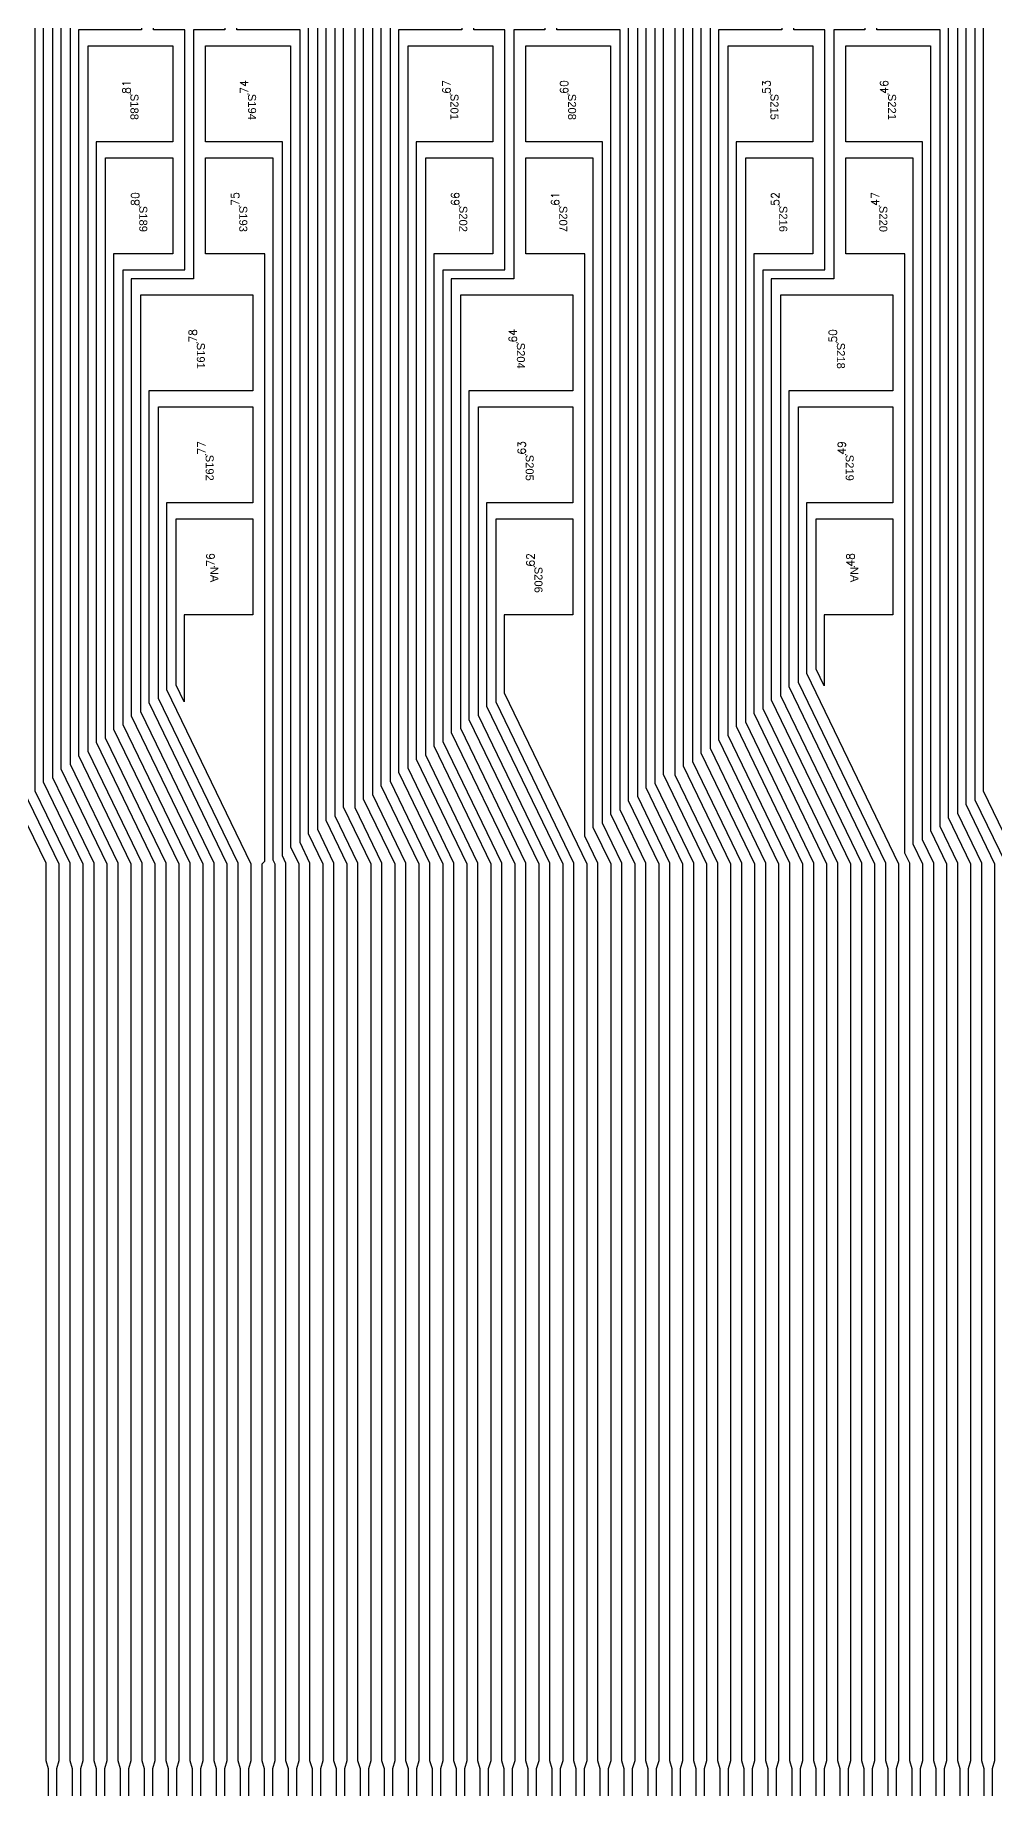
# Model space of a CAD drawing. Extents: x 10 to 206, y -65 to 73.
# Drawn here: x 64.515 to 65.714, y 38.662 to 40.854 of the extents above; entities that cross this region are included whole.
import ezdxf
from ezdxf.enums import TextEntityAlignment as Align

# ---------------------------------------------------------------- set-up
doc = ezdxf.new("R2010")
doc.units = 0
doc.header["$LTSCALE"] = 0.5
doc.layers.get('0').update_dxf_attribs({"lineweight": 13})
doc.layers.add('01 Copper', color=3, linetype='Continuous')
doc.layers.add('08 Dimension&pin assignment', color=7, linetype='Continuous')
doc.layers.add('13 OL no.', color=190, linetype='Continuous', lineweight=0)
doc.layers.add('14 OL name', color=220, linetype='Continuous', lineweight=0)
doc.styles.add('BWCUSTNM', font='txt.shx', dxfattribs={"bigfont": 'AllInOneBig.shx'})
doc.styles.add('MBC_Arial_Font', font='arial.ttf')
doc.styles.get("Standard").update_dxf_attribs({"font": 'romans.shx', "width": 0.75, "bigfont": 'AllInOneBig.shx'})
doc.dimstyles.new('ISO-25', dxfattribs={"dimtxt": 0.5, "dimasz": 0.8, "dimexe": 0.1, "dimexo": 0.1, "dimgap": 0.1, "dimtad": 1, "dimdec": 3, "dimzin": 1, "dimdsep": 46, "dimtxsty": 'Standard', "dimcen": 0.5, "dimadec": 0, "dimazin": 0, "dimtfac": 1, "dimtdec": 3, "dimtmove": 0, "dimatfit": 3, "dimfxl": 0, "dimarcsym": 0})
doc.dimstyles.new('ISO-25$0', dxfattribs={"dimtxt": 0.5, "dimasz": 1, "dimexe": 0.1, "dimexo": 0.1, "dimgap": 0.1, "dimtad": 1, "dimdec": 3, "dimzin": 1, "dimdsep": 46, "dimtxsty": 'Standard', "dimcen": 0.5, "dimadec": 0, "dimazin": 0, "dimtfac": 1, "dimtdec": 3, "dimtmove": 0, "dimatfit": 3, "dimfxl": 0, "dimarcsym": 0})

# ---------------------------------------------------------------- blocks, each defined once
blk = doc.blocks.new('*D603')
at = {"layer": '08 Dimension&pin assignment', "color": 0, "lineweight": -2, "transparency": 16777216}
for p, q in [((57.0683, 38.6369), (57.0683, 48.9014)), ((67.1463, 38.6369), (67.1463, 48.9014)), ((57.8683, 48.8014), (66.3463, 48.8014))]:
    blk.add_line(p, q, dxfattribs=at)
at = {"layer": '08 Dimension&pin assignment', "color": 0, "transparency": 16777216}
for points in [[(57.8683, 48.9348), (57.8683, 48.6681), (57.0683, 48.8014)], [(66.3463, 48.6681), (66.3463, 48.9348), (67.1463, 48.8014)]]:
    blk.add_solid(points, dxfattribs=at)
at = {"layer": 'Defpoints', "color": 0, "transparency": 16777216}
for p in [(67.1463, 48.8014), (57.0683, 38.5369), (67.1463, 38.5369)]:
    blk.add_point(p, dxfattribs=at)
at = {"layer": '08 Dimension&pin assignment', "color": 0, "transparency": 16777216, "insert": (62.1073, 49.2824), "char_height": 0.5, "attachment_point": 5}
blk.add_mtext('*10.0780%%P0.003(Mark~Mark) after IC', dxfattribs=at)
blk = doc.blocks.new('*D605')
at = {"layer": '08 Dimension&pin assignment', "color": 0, "lineweight": -2, "transparency": 16777216}
for p, q in [((57.2792, 38.7952), (57.2792, 44.9014)), ((66.9353, 38.7952), (66.9353, 44.9014)), ((58.0792, 44.8014), (66.1353, 44.8014))]:
    blk.add_line(p, q, dxfattribs=at)
at = {"layer": '08 Dimension&pin assignment', "color": 0, "transparency": 16777216}
for points in [[(58.0792, 44.9348), (58.0792, 44.6681), (57.2792, 44.8014)], [(66.1353, 44.6681), (66.1353, 44.9348), (66.9353, 44.8014)]]:
    blk.add_solid(points, dxfattribs=at)
at = {"layer": 'Defpoints', "color": 0, "transparency": 16777216}
for p in [(66.9353, 44.8014), (57.2792, 38.6952), (66.9353, 38.6952)]:
    blk.add_point(p, dxfattribs=at)
at = {"layer": '08 Dimension&pin assignment', "color": 0, "transparency": 16777216, "insert": (62.1073, 45.2824), "char_height": 0.5, "attachment_point": 5}
blk.add_mtext('*P0.03*(323-1)*0.9996=*9.656136%%P0.003(Total pitch) after IC', dxfattribs=at)
blk = doc.blocks.new('*D608')
at = {"layer": '08 Dimension&pin assignment', "color": 0, "lineweight": -2, "transparency": 16777216}
for p, q in [((62.1073, 42.4464), (62.1073, 46.9014)), ((68.2391, 38.2669), (68.2391, 46.9014)), ((62.9073, 46.8014), (67.4391, 46.8014)), ((68.2391, 46.8014), (74.8998, 46.8014))]:
    blk.add_line(p, q, dxfattribs=at)
at = {"layer": '08 Dimension&pin assignment', "color": 0, "transparency": 16777216}
for points in [[(62.9073, 46.9348), (62.9073, 46.6681), (62.1073, 46.8014)], [(67.4391, 46.6681), (67.4391, 46.9348), (68.2391, 46.8014)]]:
    blk.add_solid(points, dxfattribs=at)
at = {"layer": 'Defpoints', "color": 0, "transparency": 16777216}
for p in [(68.2391, 46.8014), (62.1073, 42.3464), (68.2391, 38.1669)]:
    blk.add_point(p, dxfattribs=at)
at = {"layer": '08 Dimension&pin assignment', "color": 0, "transparency": 16777216, "insert": (72.0588, 47.2824), "char_height": 0.5, "attachment_point": 5}
blk.add_mtext('6.1318644%%P{\\C2;0.1}(SR)', dxfattribs=at)
blk = doc.blocks.new('*D622')
at = {"layer": '08 Dimension&pin assignment', "color": 0, "lineweight": -2, "transparency": 16777216}
for p, q in [((46.1973, 39.1364), (46.1973, 52.9014)), ((78.0173, 39.1364), (78.0173, 52.9014)), ((46.9973, 52.8014), (77.2173, 52.8014))]:
    blk.add_line(p, q, dxfattribs=at)
at = {"layer": '08 Dimension&pin assignment', "color": 0, "transparency": 16777216}
for points in [[(46.9973, 52.9348), (46.9973, 52.6681), (46.1973, 52.8014)], [(77.2173, 52.9348), (77.2173, 52.6681), (78.0173, 52.8014)]]:
    blk.add_solid(points, dxfattribs=at)
at = {"layer": '08 Dimension&pin assignment', "color": 0, "transparency": 16777216, "insert": (62.1014, 53.1514), "char_height": 0.5, "width": 4.25, "attachment_point": 5}
blk.add_mtext('31.820%%P0.07', dxfattribs=at)
blk = doc.blocks.new('*D629')
at = {"layer": '08 Dimension&pin assignment', "color": 0, "lineweight": -2, "transparency": 16777216}
for p, q in [((55.6423, 35.3125), (55.6423, 51.9014)), ((68.5723, 35.3125), (68.5723, 51.9014)), ((56.4423, 51.8014), (67.7723, 51.8014))]:
    blk.add_line(p, q, dxfattribs=at)
at = {"layer": '08 Dimension&pin assignment', "color": 0, "transparency": 16777216}
for points in [[(56.4423, 51.9348), (56.4423, 51.6681), (55.6423, 51.8014)], [(67.7723, 51.9348), (67.7723, 51.6681), (68.5723, 51.8014)]]:
    blk.add_solid(points, dxfattribs=at)
at = {"layer": '08 Dimension&pin assignment', "color": 0, "transparency": 16777216, "insert": (62.1073, 52.2824), "char_height": 0.5, "attachment_point": 5}
blk.add_mtext('12.930±0.1(Cutline)', dxfattribs=at)
blk = doc.blocks.new('*D632')
at = {"layer": '08 Dimension&pin assignment', "color": 0, "lineweight": -2, "transparency": 16777216}
for p, q in [((86.5948, 34.3764), (86.5948, 45.0329)), ((57.8573, 33.5764), (86.6948, 33.5764)), ((79.6948, 33.5764), (86.6948, 33.5764)), ((86.5948, 32.7764), (86.5948, 31.9764))]:
    blk.add_line(p, q, dxfattribs=at)
at = {"layer": '08 Dimension&pin assignment', "color": 0, "transparency": 16777216}
for points in [[(86.4614, 34.3764), (86.7281, 34.3764), (86.5948, 33.5764)], [(86.4614, 32.7764), (86.7281, 32.7764), (86.5948, 33.5764)]]:
    blk.add_solid(points, dxfattribs=at)
at = {"layer": '08 Dimension&pin assignment', "color": 0, "transparency": 16777216, "insert": (86.1138, 41.0847), "char_height": 0.5, "attachment_point": 5, "rotation": 90}
blk.add_mtext('0%%P1(%%C5mm Tape NG Hole)', dxfattribs=at)
blk = doc.blocks.new('*D635')
at = {"layer": '08 Dimension&pin assignment', "color": 0, "lineweight": -2, "transparency": 16777216}
for p, q in [((57.3051, 37.7672), (57.3051, 49.9014)), ((66.9094, 37.7672), (66.9094, 49.9014)), ((58.1051, 49.8014), (66.1094, 49.8014))]:
    blk.add_line(p, q, dxfattribs=at)
at = {"layer": '08 Dimension&pin assignment', "color": 0, "transparency": 16777216}
for points in [[(58.1051, 49.9348), (58.1051, 49.6681), (57.3051, 49.8014)], [(66.1094, 49.9348), (66.1094, 49.6681), (66.9094, 49.8014)]]:
    blk.add_solid(points, dxfattribs=at)
at = {"layer": 'Defpoints', "color": 0, "transparency": 16777216}
for p in [(66.9094, 49.8014), (57.3051, 37.6672), (66.9094, 37.6672)]:
    blk.add_point(p, dxfattribs=at)
at = {"layer": '08 Dimension&pin assignment', "color": 0, "transparency": 16777216, "insert": (62.1073, 50.2824), "char_height": 0.5, "width": 8.508446, "attachment_point": 5}
blk.add_mtext('9.604±0.1(Cutline)', dxfattribs=at)
blk = doc.blocks.new('*D638')
at = {"layer": '08 Dimension&pin assignment', "color": 0, "lineweight": -2, "transparency": 16777216}
for p, q in [((62.1073, 42.4464), (62.1073, 45.9014)), ((67.5223, 34.1764), (67.5223, 45.9014)), ((62.9073, 45.8014), (66.7223, 45.8014)), ((67.5223, 45.8014), (72.9508, 45.8014))]:
    blk.add_line(p, q, dxfattribs=at)
at = {"layer": '08 Dimension&pin assignment', "color": 0, "transparency": 16777216}
for points in [[(62.9073, 45.9348), (62.9073, 45.6681), (62.1073, 45.8014)], [(66.7223, 45.9348), (66.7223, 45.6681), (67.5223, 45.8014)]]:
    blk.add_solid(points, dxfattribs=at)
at = {"layer": '08 Dimension&pin assignment', "color": 0, "transparency": 16777216, "insert": (70.6365, 46.2824), "char_height": 0.5, "attachment_point": 5}
blk.add_mtext('5.415{\\A1;\\Fromans,bigfont|c128;%%P0.1\\Fromans,bigfont|c136;5\\Fromans,bigfont|c128;(\\Fromans,bigfont|c136;SR\\Fromans,bigfont|c128;)}', dxfattribs=at)
blk = doc.blocks.new('*D644')
at = {"layer": '08 Dimension&pin assignment', "color": 0, "lineweight": -2, "transparency": 16777216}
for p, q in [((56.7683, 38.5369), (56.7683, 50.9014)), ((67.4463, 38.5369), (67.4463, 50.9014)), ((57.5683, 50.8014), (66.6463, 50.8014))]:
    blk.add_line(p, q, dxfattribs=at)
at = {"layer": '08 Dimension&pin assignment', "color": 0, "transparency": 16777216}
for points in [[(57.5683, 50.9348), (57.5683, 50.6681), (56.7683, 50.8014)], [(66.6463, 50.9348), (66.6463, 50.6681), (67.4463, 50.8014)]]:
    blk.add_solid(points, dxfattribs=at)
at = {"layer": '08 Dimension&pin assignment', "color": 0, "transparency": 16777216, "insert": (62.1073, 51.2824), "char_height": 0.5, "width": 7.421255, "attachment_point": 5}
blk.add_mtext('10.678±0.1(Cutline)', dxfattribs=at)
blk = doc.blocks.new('*D692')
at = {"layer": '08 Dimension&pin assignment', "color": 0, "lineweight": -2, "transparency": 16777216}
for p, q in [((57.1453, 33.9409), (57.1453, 43.8654)), ((67.0692, 33.9409), (67.0692, 43.8654)), ((57.9453, 43.7654), (66.2692, 43.7654)), ((67.0692, 43.7654), (78.7121, 43.7654))]:
    blk.add_line(p, q, dxfattribs=at)
at = {"layer": '08 Dimension&pin assignment', "color": 0, "transparency": 16777216}
for points in [[(57.9453, 43.8987), (57.9453, 43.632), (57.1453, 43.7654)], [(66.2692, 43.632), (66.2692, 43.8987), (67.0692, 43.7654)]]:
    blk.add_solid(points, dxfattribs=at)
at = {"layer": 'Defpoints', "color": 0, "transparency": 16777216}
for p in [(67.0692, 43.7654), (57.1453, 33.8409), (67.0692, 33.8409)]:
    blk.add_point(p, dxfattribs=at)
at = {"layer": '08 Dimension&pin assignment', "color": 0, "transparency": 16777216, "insert": (73.2907, 44.2463), "char_height": 0.5, "attachment_point": 5}
blk.add_mtext('{\\Fromans,chineset|c0;\\C2;9.9\\Fromans.shx,chineset.shx|c0;18*1.0006=9.9239508%%P0.005(I/L)}', dxfattribs=at)

msp = doc.modelspace()

# ---------------------------------------------------------------- linework, layer by layer
for p in [(64.63375674, 40.78042951), (64.78075674, 40.78042951), (65.03375674, 40.78042951), (65.18075674, 40.78042951), (65.43375674, 40.78042951), (65.58075674, 40.78042951), (64.64475674, 40.64042951), (64.76975674, 40.64042951), (65.04475674, 40.64042951), (65.16975674, 40.64042951), (65.44475674, 40.64042951), (65.56975674, 40.64042951), (64.71675674, 40.46942951), (65.11675674, 40.46942951), (65.51675674, 40.46942951), (64.72775674, 40.32942951), (65.12775674, 40.32942951), (65.52775674, 40.32942951), (64.73875674, 40.18942951), (65.13875674, 40.18942951), (65.53875674, 40.18942951)]:
    msp.add_point(p)
at = {"layer": '01 Copper'}
for points in [[(64.52828474, 35.60773193), (64.52828474, 38.57693204), (64.53128474, 38.58693204), (64.53128474, 38.68693204), (64.52828474, 38.69693204), (64.52828474, 39.81896108), (64.48975674, 39.89867942), (64.48975674, 41.03142951), (64.41475674, 41.03142951), (64.41475674, 41.15142951), (64.49975674, 41.15142951), (64.49975674, 39.91016155), (64.54428474, 39.81802861), (64.54428474, 38.69693204), (64.54128474, 38.68693204), (64.54128474, 38.58693204), (64.54428474, 38.57693204), (64.54428474, 35.61022003, 0.1359329595)], [(64.55827274, 35.61217415), (64.55827274, 38.57693204), (64.56127274, 38.58693204), (64.56127274, 38.68693204), (64.55827274, 38.69693204), (64.55827274, 39.81896108), (64.51475674, 39.9090001), (64.51475674, 41.15142951), (64.59975674, 41.15142951), (64.59975674, 41.03142951), (64.52475674, 41.03142951), (64.52475674, 39.92048223), (64.57427274, 39.81802861), (64.57427274, 38.69693204), (64.57127274, 38.68693204), (64.57127274, 38.58693204), (64.57427274, 38.57693204), (64.57427274, 35.61466225, 0.1359329595)], [(64.58826074, 35.61661637), (64.58826074, 38.57693204), (64.59126074, 38.58693204), (64.59126074, 38.68693204), (64.58826074, 38.69693204), (64.58826074, 39.81896108), (64.53675674, 39.92552808), (64.53675674, 41.01142951), (64.65175674, 41.01142951), (64.65175674, 41.03142951), (64.61475674, 41.03142951), (64.61475674, 41.15142951), (64.69975674, 41.15142951), (64.69975674, 41.03142951), (64.66275674, 41.03142951), (64.66275674, 41.00042951), (64.54675674, 41.00042951), (64.54675674, 39.93701021), (64.60426074, 39.81802861), (64.60426074, 38.69693204), (64.60126074, 38.68693204), (64.60126074, 38.58693204), (64.60426074, 38.57693204), (64.60426074, 35.61910446, 0.1359329595)], [(64.88814074, 35.66103855), (64.88814074, 38.57693204), (64.89114074, 38.58693204), (64.89114074, 38.68693204), (64.88814074, 38.69693204), (64.88814074, 39.81896109), (64.86775674, 39.86113765), (64.86775674, 41.00042951), (64.75175674, 41.00042951), (64.75175674, 41.03142951), (64.71475674, 41.03142951), (64.71475674, 41.15142951), (64.79975674, 41.15142951), (64.79975674, 41.03142951), (64.76275674, 41.03142951), (64.76275674, 41.01142951), (64.87775674, 41.01142951), (64.87775674, 39.87261978), (64.90414074, 39.81802861), (64.90414074, 38.69693204), (64.90114074, 38.68693204), (64.90114074, 38.58693204), (64.90414074, 38.57693204), (64.90414074, 35.66352664, 0.1359329595)], [(64.91812874, 35.66548076), (64.91812874, 38.57693204), (64.92112874, 38.58693204), (64.92112874, 38.68693204), (64.91812874, 38.69693204), (64.91812874, 39.81896109), (64.88975674, 39.87766563), (64.88975674, 41.03142951), (64.81475674, 41.03142951), (64.81475674, 41.15142951), (64.89975674, 41.15142951), (64.89975674, 39.88914776), (64.93412874, 39.81802861), (64.93412874, 38.69693204), (64.93112874, 38.68693204), (64.93112874, 38.58693204), (64.93412874, 38.57693204), (64.93412874, 35.66796886, 0.1359329595)], [(64.94811674, 35.66992298), (64.94811674, 38.57693204), (64.95111674, 38.58693204), (64.95111674, 38.68693204), (64.94811674, 38.69693204), (64.94811674, 39.81896109), (64.91475674, 39.88798631), (64.91475674, 41.15142951), (64.99975674, 41.15142951), (64.99975674, 41.03142951), (64.92475674, 41.03142951), (64.92475674, 39.89946844), (64.96411674, 39.81802861), (64.96411674, 38.69693204), (64.96111674, 38.68693204), (64.96111674, 38.58693204), (64.96411674, 38.57693204), (64.96411674, 35.67241107, 0.1359329595)], [(64.97810474, 35.6743652), (64.97810474, 38.57693204), (64.98110474, 38.58693204), (64.98110474, 38.68693204), (64.97810474, 38.69693204), (64.97810474, 39.81896109), (64.93675674, 39.90451429), (64.93675674, 41.01142951), (65.05175674, 41.01142951), (65.05175674, 41.03142951), (65.01475674, 41.03142951), (65.01475674, 41.15142951), (65.09975674, 41.15142951), (65.09975674, 41.03142951), (65.06275674, 41.03142951), (65.06275674, 41.00042951), (64.94675674, 41.00042951), (64.94675674, 39.91599642), (64.99410474, 39.81802861), (64.99410474, 38.69693204), (64.99110474, 38.68693204), (64.99110474, 38.58693204), (64.99410474, 38.57693204), (64.99410474, 35.67685329, 0.1359329595)], [(65.30797274, 35.72322959), (65.30797274, 38.57693204), (65.31097274, 38.58693204), (65.31097274, 38.68693204), (65.30797274, 38.69693204), (65.30797274, 39.81896109), (65.26775674, 39.90217207), (65.26775674, 41.00042951), (65.15175674, 41.00042951), (65.15175674, 41.03142951), (65.11475674, 41.03142951), (65.11475674, 41.15142951), (65.19975674, 41.15142951), (65.19975674, 41.03142951), (65.16275674, 41.03142951), (65.16275674, 41.01142951), (65.27775674, 41.01142951), (65.27775674, 39.9136542), (65.32397274, 39.81802861), (65.32397274, 38.69693204), (65.32097274, 38.68693204), (65.32097274, 38.58693204), (65.32397274, 38.57693204), (65.32397274, 35.72571769, 0.1359329595)], [(65.33796074, 35.72767181), (65.33796074, 38.57693204), (65.34096074, 38.58693204), (65.34096074, 38.68693204), (65.33796074, 38.69693204), (65.33796074, 39.81896109), (65.28975674, 39.91870005), (65.28975674, 41.03142951), (65.21475674, 41.03142951), (65.21475674, 41.15142951), (65.29975674, 41.15142951), (65.29975674, 39.93018218), (65.35396074, 39.81802861), (65.35396074, 38.69693204), (65.35096074, 38.68693204), (65.35096074, 38.58693204), (65.35396074, 38.57693204), (65.35396074, 35.7301599, 0.1359329595)], [(65.36794874, 35.73211403), (65.36794874, 38.57693204), (65.37094874, 38.58693204), (65.37094874, 38.68693204), (65.36794874, 38.69693204), (65.36794874, 39.81896109), (65.31475674, 39.92902073), (65.31475674, 41.15142951), (65.39975674, 41.15142951), (65.39975674, 41.03142951), (65.32475674, 41.03142951), (65.32475674, 39.94050286), (65.38394874, 39.81802861), (65.38394874, 38.69693204), (65.38094874, 38.68693204), (65.38094874, 38.58693204), (65.38394874, 38.57693204), (65.38394874, 35.73460212, 0.1359329595)], [(65.39793674, 35.73655625), (65.39793674, 38.57693204), (65.40093674, 38.58693204), (65.40093674, 38.68693204), (65.39793674, 38.69693204), (65.39793674, 39.81896109), (65.33675674, 39.94554871), (65.33675674, 41.01142951), (65.45175674, 41.01142951), (65.45175674, 41.03142951), (65.41475674, 41.03142951), (65.41475674, 41.15142951), (65.49975674, 41.15142951), (65.49975674, 41.03142951), (65.46275674, 41.03142951), (65.46275674, 41.00042951), (65.34675674, 41.00042951), (65.34675674, 39.95703084), (65.41393674, 39.81802861), (65.41393674, 38.69693204), (65.41093674, 38.68693204), (65.41093674, 38.58693204), (65.41393674, 38.57693204), (65.41393674, 35.73904434, 0.1359329595)], [(65.69781674, 35.78097842), (65.69781674, 38.57693204), (65.70081674, 38.58693204), (65.70081674, 38.68693204), (65.69781674, 38.69693204), (65.69781674, 39.81896109), (65.66775674, 39.88115827), (65.66775674, 41.00042951), (65.55175674, 41.00042951), (65.55175674, 41.03142951), (65.51475674, 41.03142951), (65.51475674, 41.15142951), (65.59975674, 41.15142951), (65.59975674, 41.03142951), (65.56275674, 41.03142951), (65.56275674, 41.01142951), (65.67775674, 41.01142951), (65.67775674, 39.89264041), (65.71381674, 39.81802861), (65.71381674, 38.69693204), (65.71081674, 38.68693204), (65.71081674, 38.58693204), (65.71381674, 38.57693204), (65.71381674, 35.78346652, 0.1359329595)], [(65.72780474, 35.78542064), (65.72780474, 38.57693204), (65.73080474, 38.58693204), (65.73080474, 38.68693204), (65.72780474, 38.69693204), (65.72780474, 39.81896109), (65.68975674, 39.89768626), (65.68975674, 41.03142951), (65.61475674, 41.03142951), (65.61475674, 41.15142951), (65.69975674, 41.15142951), (65.69975674, 39.90916839), (65.74380474, 39.81802861), (65.74380474, 38.69693204), (65.74080474, 38.68693204), (65.74080474, 38.58693204), (65.74380474, 38.57693204), (65.74380474, 35.78790873, 0.1359329595)], [(64.61824874, 35.62105859), (64.61824874, 38.57693204), (64.62124874, 38.58693204), (64.62124874, 38.68693204), (64.61824874, 38.69693204), (64.61824874, 39.81896108), (64.55875674, 39.94205606), (64.55875674, 40.98042951), (64.64775674, 40.98042951), (64.64775674, 40.86042951), (64.56875674, 40.86042951), (64.56875674, 39.9535382), (64.63424874, 39.81802861), (64.63424874, 38.69693204), (64.63124874, 38.68693204), (64.63124874, 38.58693204), (64.63424874, 38.57693204), (64.63424874, 35.62354668, 0.1359329595)], [(64.70821274, 35.63438524), (64.70821274, 38.57693204), (64.71121274, 38.58693204), (64.71121274, 38.68693204), (64.70821274, 38.69693204), (64.70821274, 39.81896108), (64.62475674, 39.99164001), (64.62475674, 40.56042951), (64.70175674, 40.56042951), (64.70175674, 40.86042951), (64.66275674, 40.86042951), (64.66275674, 40.98042951), (64.75175674, 40.98042951), (64.75175674, 40.86042951), (64.71275674, 40.86042951), (64.71275674, 40.54942951), (64.63475674, 40.54942951), (64.63475674, 40.00312214), (64.72421274, 39.81802861), (64.72421274, 38.69693204), (64.72121274, 38.68693204), (64.72121274, 38.58693204), (64.72421274, 38.57693204), (64.72421274, 35.63687333, 0.1359329595)], [(64.85815274, 35.65659633), (64.85815274, 38.57693204), (64.86115274, 38.58693204), (64.86115274, 38.68693204), (64.85815274, 38.69693204), (64.85815274, 39.81896109), (64.84575674, 39.84460967), (64.84575674, 40.86042951), (64.76675674, 40.86042951), (64.76675674, 40.98042951), (64.85575674, 40.98042951), (64.85575674, 39.8560918), (64.87415274, 39.81802861), (64.87415274, 38.69693204), (64.87115274, 38.68693204), (64.87115274, 38.58693204), (64.87415274, 38.57693204), (64.87415274, 35.65908442, 0.1359329595)], [(65.00809274, 35.67880742), (65.00809274, 38.57693204), (65.01109274, 38.58693204), (65.01109274, 38.68693204), (65.00809274, 38.69693204), (65.00809274, 39.81896109), (64.95875674, 39.92104227), (64.95875674, 40.98042951), (65.04775674, 40.98042951), (65.04775674, 40.86042951), (64.96875674, 40.86042951), (64.96875674, 39.9325244), (65.02409274, 39.81802861), (65.02409274, 38.69693204), (65.02109274, 38.68693204), (65.02109274, 38.58693204), (65.02409274, 38.57693204), (65.02409274, 35.68129551, 0.1359329595)], [(65.09805674, 35.69213407), (65.09805674, 38.57693204), (65.10105674, 38.58693204), (65.10105674, 38.68693204), (65.09805674, 38.69693204), (65.09805674, 39.81896109), (65.02475674, 39.97062621), (65.02475674, 40.56042951), (65.10175674, 40.56042951), (65.10175674, 40.86042951), (65.06275674, 40.86042951), (65.06275674, 40.98042951), (65.15175674, 40.98042951), (65.15175674, 40.86042951), (65.11275674, 40.86042951), (65.11275674, 40.54942951), (65.03475674, 40.54942951), (65.03475674, 39.98210835), (65.11405674, 39.81802861), (65.11405674, 38.69693204), (65.11105674, 38.68693204), (65.11105674, 38.58693204), (65.11405674, 38.57693204), (65.11405674, 35.69462216, 0.1359329595)], [(65.27798474, 35.71878738), (65.27798474, 38.57693204), (65.28098474, 38.58693204), (65.28098474, 38.68693204), (65.27798474, 38.69693204), (65.27798474, 39.81896109), (65.24575674, 39.88564409), (65.24575674, 40.86042951), (65.16675674, 40.86042951), (65.16675674, 40.98042951), (65.25575674, 40.98042951), (65.25575674, 39.89712622), (65.29398474, 39.81802861), (65.29398474, 38.69693204), (65.29098474, 38.68693204), (65.29098474, 38.58693204), (65.29398474, 38.57693204), (65.29398474, 35.72127547, 0.1359329595)], [(65.42792474, 35.74099847), (65.42792474, 38.57693204), (65.43092474, 38.58693204), (65.43092474, 38.68693204), (65.42792474, 38.69693204), (65.42792474, 39.81896109), (65.35875674, 39.96207669), (65.35875674, 40.98042951), (65.44775674, 40.98042951), (65.44775674, 40.86042951), (65.36875674, 40.86042951), (65.36875674, 39.97355882), (65.44392474, 39.81802861), (65.44392474, 38.69693204), (65.44092474, 38.68693204), (65.44092474, 38.58693204), (65.44392474, 38.57693204), (65.44392474, 35.74348656, 0.1359329595)], [(65.51788874, 35.75432512), (65.51788874, 38.57693204), (65.52088874, 38.58693204), (65.52088874, 38.68693204), (65.51788874, 38.69693204), (65.51788874, 39.81896109), (65.42475674, 40.01166063), (65.42475674, 40.56042951), (65.50175674, 40.56042951), (65.50175674, 40.86042951), (65.46275674, 40.86042951), (65.46275674, 40.98042951), (65.55175674, 40.98042951), (65.55175674, 40.86042951), (65.51275674, 40.86042951), (65.51275674, 40.54942951), (65.43475674, 40.54942951), (65.43475674, 40.02314277), (65.53388874, 39.81802861), (65.53388874, 38.69693204), (65.53088874, 38.68693204), (65.53088874, 38.58693204), (65.53388874, 38.57693204), (65.53388874, 35.75681321, 0.1359329595)], [(65.66782874, 35.77653621), (65.66782874, 38.57693204), (65.67082874, 38.58693204), (65.67082874, 38.68693204), (65.66782874, 38.69693204), (65.66782874, 39.81896109), (65.64575674, 39.86463029), (65.64575674, 40.86042951), (65.56675674, 40.86042951), (65.56675674, 40.98042951), (65.65575674, 40.98042951), (65.65575674, 39.87611243), (65.68382874, 39.81802861), (65.68382874, 38.69693204), (65.68082874, 38.68693204), (65.68082874, 38.58693204), (65.68382874, 38.57693204), (65.68382874, 35.7790243, 0.1359329595)], [(64.64823674, 35.62550081), (64.64823674, 38.57693204), (64.65123674, 38.58693204), (64.65123674, 38.68693204), (64.64823674, 38.69693204), (64.64823674, 39.81896108), (64.58075674, 39.95858404), (64.58075674, 40.84042951), (64.68675674, 40.84042951), (64.68675674, 40.72042951), (64.59075674, 40.72042951), (64.59075674, 39.97006618), (64.66423674, 39.81802861), (64.66423674, 38.69693204), (64.66123674, 38.68693204), (64.66123674, 38.58693204), (64.66423674, 38.57693204), (64.66423674, 35.6279889, 0.1359329595)], [(64.82816474, 35.65215411), (64.82816474, 38.57693204), (64.83116474, 38.58693204), (64.83116474, 38.68693204), (64.82816474, 38.69693204), (64.82816474, 39.81896109), (64.82375674, 39.82808169), (64.82375674, 40.72042951), (64.72775674, 40.72042951), (64.72775674, 40.84042951), (64.83375674, 40.84042951), (64.83375674, 39.83956382), (64.84416474, 39.81802861), (64.84416474, 38.69693204), (64.84116474, 38.68693204), (64.84116474, 38.58693204), (64.84416474, 38.57693204), (64.84416474, 35.6546422, 0.1359329595)], [(65.03808074, 35.68324964), (65.03808074, 38.57693204), (65.04108074, 38.58693204), (65.04108074, 38.68693204), (65.03808074, 38.69693204), (65.03808074, 39.81896109), (64.98075674, 39.93757025), (64.98075674, 40.84042951), (65.08675674, 40.84042951), (65.08675674, 40.72042951), (64.99075674, 40.72042951), (64.99075674, 39.94905238), (65.05408074, 39.81802861), (65.05408074, 38.69693204), (65.05108074, 38.68693204), (65.05108074, 38.58693204), (65.05408074, 38.57693204), (65.05408074, 35.68573773, 0.1359329595)], [(65.24799674, 35.71434516), (65.24799674, 38.57693204), (65.25099674, 38.58693204), (65.25099674, 38.68693204), (65.24799674, 38.69693204), (65.24799674, 39.81896109), (65.22375674, 39.8691161), (65.22375674, 40.72042951), (65.12775674, 40.72042951), (65.12775674, 40.84042951), (65.23375674, 40.84042951), (65.23375674, 39.88059824), (65.26399674, 39.81802861), (65.26399674, 38.69693204), (65.26099674, 38.68693204), (65.26099674, 38.58693204), (65.26399674, 38.57693204), (65.26399674, 35.71683325, 0.1359329595)], [(65.45791274, 35.74544068), (65.45791274, 38.57693204), (65.46091274, 38.58693204), (65.46091274, 38.68693204), (65.45791274, 38.69693204), (65.45791274, 39.81896109), (65.38075674, 39.97860467), (65.38075674, 40.84042951), (65.48675674, 40.84042951), (65.48675674, 40.72042951), (65.39075674, 40.72042951), (65.39075674, 39.9900868), (65.47391274, 39.81802861), (65.47391274, 38.69693204), (65.47091274, 38.68693204), (65.47091274, 38.58693204), (65.47391274, 38.57693204), (65.47391274, 35.74792878, 0.1359329595)], [(65.63784074, 35.77209399), (65.63784074, 38.57693204), (65.64084074, 38.58693204), (65.64084074, 38.68693204), (65.63784074, 38.69693204), (65.63784074, 39.81896109), (65.62375674, 39.84810231), (65.62375674, 40.72042951), (65.52775674, 40.72042951), (65.52775674, 40.84042951), (65.63375674, 40.84042951), (65.63375674, 39.85958444), (65.65384074, 39.81802861), (65.65384074, 38.69693204), (65.65084074, 38.68693204), (65.65084074, 38.58693204), (65.65384074, 38.57693204), (65.65384074, 35.77458208, 0.1359329595)], [(64.67822474, 35.62994302), (64.67822474, 38.57693204), (64.68122474, 38.58693204), (64.68122474, 38.68693204), (64.67822474, 38.69693204), (64.67822474, 39.81896108), (64.60275674, 39.97511202), (64.60275674, 40.70042951), (64.68675674, 40.70042951), (64.68675674, 40.58042951), (64.61275674, 40.58042951), (64.61275674, 39.98659416), (64.69422474, 39.81802861), (64.69422474, 38.69693204), (64.69122474, 38.68693204), (64.69122474, 38.58693204), (64.69422474, 38.57693204), (64.69422474, 35.63243112, 0.1359329595)], [(64.79817674, 35.64771189), (64.79817674, 38.57693204), (64.80117674, 38.58693204), (64.80117674, 38.68693204), (64.79817674, 38.69693204), (64.79817674, 39.81802861), (64.80175674, 39.82160861), (64.80175674, 40.58042951), (64.72775674, 40.58042951), (64.72775674, 40.70042951), (64.81175674, 40.70042951), (64.81175674, 39.82303584), (64.81417674, 39.81802861), (64.81417674, 38.69693204), (64.81117674, 38.68693204), (64.81117674, 38.58693204), (64.81417674, 38.57693204), (64.81417674, 35.65019999, 0.1359329595)], [(65.06806874, 35.68769185), (65.06806874, 38.57693204), (65.07106874, 38.58693204), (65.07106874, 38.68693204), (65.06806874, 38.69693204), (65.06806874, 39.81896109), (65.00275674, 39.95409823), (65.00275674, 40.70042951), (65.08675674, 40.70042951), (65.08675674, 40.58042951), (65.01275674, 40.58042951), (65.01275674, 39.96558037), (65.08406874, 39.81802861), (65.08406874, 38.69693204), (65.08106874, 38.68693204), (65.08106874, 38.58693204), (65.08406874, 38.57693204), (65.08406874, 35.69017995, 0.1359329595)], [(65.21800874, 35.70990294), (65.21800874, 38.57693204), (65.22100874, 38.58693204), (65.22100874, 38.68693204), (65.21800874, 38.69693204), (65.21800874, 39.81896109), (65.20175674, 39.85258812), (65.20175674, 40.58042951), (65.12775674, 40.58042951), (65.12775674, 40.70042951), (65.21175674, 40.70042951), (65.21175674, 39.86407026), (65.23400874, 39.81802861), (65.23400874, 38.69693204), (65.23100874, 38.68693204), (65.23100874, 38.58693204), (65.23400874, 38.57693204), (65.23400874, 35.71239103, 0.1359329595)], [(65.48790074, 35.7498829), (65.48790074, 38.57693204), (65.49090074, 38.58693204), (65.49090074, 38.68693204), (65.48790074, 38.69693204), (65.48790074, 39.81896109), (65.40275674, 39.99513265), (65.40275674, 40.70042951), (65.48675674, 40.70042951), (65.48675674, 40.58042951), (65.41275674, 40.58042951), (65.41275674, 40.00661478), (65.50390074, 39.81802861), (65.50390074, 38.69693204), (65.50090074, 38.68693204), (65.50090074, 38.58693204), (65.50390074, 38.57693204), (65.50390074, 35.75237099, 0.1359329595)], [(65.60785274, 35.76765177), (65.60785274, 38.57693204), (65.61085274, 38.58693204), (65.61085274, 38.68693204), (65.60785274, 38.69693204), (65.60785274, 39.81896109), (65.60175674, 39.83157433), (65.60175674, 40.58042951), (65.52775674, 40.58042951), (65.52775674, 40.70042951), (65.61175674, 40.70042951), (65.61175674, 39.84305646), (65.62385274, 39.81802861), (65.62385274, 38.69693204), (65.62085274, 38.68693204), (65.62085274, 38.58693204), (65.62385274, 38.57693204), (65.62385274, 35.77013986, 0.1359329595)], [(64.73820074, 35.63882746), (64.73820074, 38.57693204), (64.74120074, 38.58693204), (64.74120074, 38.68693204), (64.73820074, 38.69693204), (64.73820074, 39.81896108), (64.64675674, 40.00816799), (64.64675674, 40.52942951), (64.78675674, 40.52942951), (64.78675674, 40.40942951), (64.65675674, 40.40942951), (64.65675674, 40.01965012), (64.75420074, 39.81802861), (64.75420074, 38.69693204), (64.75120074, 38.68693204), (64.75120074, 38.58693204), (64.75420074, 38.57693204), (64.75420074, 35.64131555, 0.1359329595)], [(65.12804474, 35.69657629), (65.12804474, 38.57693204), (65.13104474, 38.58693204), (65.13104474, 38.68693204), (65.12804474, 38.69693204), (65.12804474, 39.81896109), (65.04675674, 39.9871542), (65.04675674, 40.52942951), (65.18675674, 40.52942951), (65.18675674, 40.40942951), (65.05675674, 40.40942951), (65.05675674, 39.99863633), (65.14404474, 39.81802861), (65.14404474, 38.69693204), (65.14104474, 38.68693204), (65.14104474, 38.58693204), (65.14404474, 38.57693204), (65.14404474, 35.69906438, 0.1359329595)], [(65.54787674, 35.75876734), (65.54787674, 38.57693204), (65.55087674, 38.58693204), (65.55087674, 38.68693204), (65.54787674, 38.69693204), (65.54787674, 39.81896109), (65.44675674, 40.02818861), (65.44675674, 40.52942951), (65.58675674, 40.52942951), (65.58675674, 40.40942951), (65.45675674, 40.40942951), (65.45675674, 40.03967075), (65.56387674, 39.81802861), (65.56387674, 38.69693204), (65.56087674, 38.68693204), (65.56087674, 38.58693204), (65.56387674, 38.57693204), (65.56387674, 35.76125543, 0.1359329595)], [(64.76818874, 35.64326968), (64.76818874, 38.57693204), (64.77118874, 38.58693204), (64.77118874, 38.68693204), (64.76818874, 38.69693204), (64.76818874, 39.81896108), (64.66875674, 40.02469597), (64.66875674, 40.38942951), (64.78675674, 40.38942951), (64.78675674, 40.26942951), (64.67875674, 40.26942951), (64.67875674, 40.0361781), (64.78418874, 39.81802861), (64.78418874, 38.69693204), (64.78118874, 38.68693204), (64.78118874, 38.58693204), (64.78418874, 38.57693204), (64.78418874, 35.64575777, 0.1359329595)], [(65.15803274, 35.70101851), (65.15803274, 38.57693204), (65.16103274, 38.58693204), (65.16103274, 38.68693204), (65.15803274, 38.69693204), (65.15803274, 39.81896109), (65.06875674, 40.00368218), (65.06875674, 40.38942951), (65.18675674, 40.38942951), (65.18675674, 40.26942951), (65.07875674, 40.26942951), (65.07875674, 40.01516431), (65.17403274, 39.81802861), (65.17403274, 38.69693204), (65.17103274, 38.68693204), (65.17103274, 38.58693204), (65.17403274, 38.57693204), (65.17403274, 35.7035066, 0.1359329595)], [(65.57786474, 35.76320955), (65.57786474, 38.57693204), (65.58086474, 38.58693204), (65.58086474, 38.68693204), (65.57786474, 38.69693204), (65.57786474, 39.81896109), (65.46875674, 40.0447166), (65.46875674, 40.38942951), (65.58675674, 40.38942951), (65.58675674, 40.26942951), (65.47875674, 40.26942951), (65.47875674, 40.05619873), (65.59386474, 39.81802861), (65.59386474, 38.69693204), (65.59086474, 38.68693204), (65.59086474, 38.58693204), (65.59386474, 38.57693204), (65.59386474, 35.76569765, 0.1359329595)], [(65.18802074, 35.70546072), (65.18802074, 38.57693204), (65.19102074, 38.58693204), (65.19102074, 38.68693204), (65.18802074, 38.69693204), (65.18802074, 39.81896109), (65.09075674, 40.02021016), (65.09075674, 40.24942951), (65.18675674, 40.24942951), (65.18675674, 40.12942951), (65.10075674, 40.12942951), (65.10075674, 40.03169229), (65.20402074, 39.81802861), (65.20402074, 38.69693204), (65.20102074, 38.68693204), (65.20102074, 38.58693204), (65.20402074, 38.57693204), (65.20402074, 35.70794882, 0.1359329595)]]:
    msp.add_lwpolyline(points, format="xyb", dxfattribs=at)
for points in [[(64.78675674, 40.24942951), (64.78675674, 40.12942951), (64.70075674, 40.12942951), (64.70075674, 40.02053294), (64.69075674, 40.04122395), (64.69075674, 40.24942951)], [(65.58675674, 40.24942951), (65.58675674, 40.12942951), (65.50075674, 40.12942951), (65.50075674, 40.04055356), (65.49075674, 40.06124458), (65.49075674, 40.24942951)]]:
    msp.add_lwpolyline(points, close=True, dxfattribs=at)

# ---------------------------------------------------------------- texts
at = {"layer": '13 OL no.', "style": 'BWCUSTNM'}
for s, p in [('81', (64.62875674, 40.78042951)), ('74', (64.77575674, 40.78042951)), ('67', (65.02875674, 40.78042951)), ('60', (65.17575674, 40.78042951)), ('53', (65.42875674, 40.78042951)), ('46', (65.57575674, 40.78042951)), ('80', (64.63975674, 40.64042951)), ('75', (64.76475674, 40.64042951)), ('66', (65.03975674, 40.64042951)), ('61', (65.16475674, 40.64042951)), ('52', (65.43975674, 40.64042951)), ('47', (65.56475674, 40.64042951)), ('78', (64.71175674, 40.46942951)), ('64', (65.11175674, 40.46942951)), ('50', (65.51175674, 40.46942951)), ('77', (64.72275674, 40.32942951)), ('63', (65.12275674, 40.32942951)), ('49', (65.52275674, 40.32942951)), ('76', (64.73375674, 40.18942951)), ('62', (65.13375674, 40.18942951)), ('48', (65.53375674, 40.18942951))]:
    msp.add_text(s, height=0.01, rotation=90, dxfattribs=at).set_placement(p, align=Align.MIDDLE_LEFT)
at = {"layer": '14 OL name', "style": 'MBC_Arial_Font'}
for s, p in [('S188', (64.63875674, 40.76411641)), ('S194', (64.78575674, 40.76411641)), ('S201', (65.03875674, 40.76411641)), ('S208', (65.18575674, 40.76411641)), ('S215', (65.43875674, 40.76411641)), ('S221', (65.58575674, 40.76411641)), ('S189', (64.64975674, 40.62411641)), ('S193', (64.77475674, 40.62411641)), ('S202', (65.04975674, 40.62411641)), ('S207', (65.17475674, 40.62411641)), ('S216', (65.44975674, 40.62411641)), ('S220', (65.57475674, 40.62411641)), ('S191', (64.72175674, 40.45311641)), ('S204', (65.12175674, 40.45311641)), ('S218', (65.52175674, 40.45311641)), ('S192', (64.73275674, 40.31311641)), ('S205', (65.13275674, 40.31311641)), ('S219', (65.53275674, 40.31311641)), ('S206', (65.14375674, 40.17311641))]:
    msp.add_text(s, height=0.01, rotation=270, dxfattribs=at).set_placement(p, align=Align.MIDDLE_CENTER)
for p in [(64.73875674, 40.18942951), (65.53875674, 40.18942951)]:
    msp.add_text('NA', height=0.01, rotation=270, dxfattribs=at).set_placement(p, align=Align.MIDDLE_LEFT)

# ---------------------------------------------------------------- dimensions: what is measured, and where the dimension line sits
at = {"layer": '08 Dimension&pin assignment'}
for base, p1, p2, text, override, picture, middle in [((78.01725674, 52.80142951), (46.19725674, 39.03642951), (78.01725674, 39.03642951), '<>%%P0.07', {"dimadec": 3}, '*D622', (62.10138895, 52.80142951)), ((68.57225674, 51.80142951), (55.64225674, 35.21245194), (68.57225674, 35.21245194), '<>±0.1(Cutline)', {"dimadec": 3}, '*D629', (62.10725674, 51.80142951)), ((67.14625674, 48.80142951), (57.06825674, 38.53693204), (67.14625674, 38.53693204), '*<>%%P0.003(Mark~Mark) after IC', {"dimdec": 4, "dimtxsty": 'Standard', "dimadec": 3}, '*D603', (62.10725674, 48.80142951)), ((66.9353247431, 44.8014295119), (57.2791887431, 38.6951820432), (66.9353247431, 38.6951820432), '*P0.03*(323-1)*0.9996=*<>%%P0.003(Total pitch) after IC', {"dimdec": 8, "dimzin": 8, "dimtxsty": 'Standard', "dimadec": 3}, '*D605', (62.1072567431, 44.8014295119)), ((62.10725674, 45.80142951), (67.52225674, 34.07642951), (62.10725674, 42.34642951), '<>{\\A1;\\Fromans,bigfont|c128;%%P0.1\\Fromans,bigfont|c136;5\\Fromans,bigfont|c128;(\\Fromans,bigfont|c136;SR\\Fromans,bigfont|c128;)}', {"dimzin": 8, "dimadec": 3}, '*D638', (70.63654246, 45.80142951))]:
    dim = msp.add_linear_dim(base=base, p1=p1, p2=p2, text=text, dimstyle='ISO-25', override=override, dxfattribs=at)
    dim.commit()
    dim.dimension.update_dxf_attribs({"geometry": picture, "text_midpoint": middle, "dimtype": 160})
for base, p1, p2, picture, middle in [((67.44625674, 50.80142951), (56.76825674, 38.43693204), (67.44625674, 38.43693204), '*D644', (62.10725674, 51.28238189)), ((66.90940985, 49.80142951), (57.30510364, 37.66722836), (66.90940985, 37.66722836), '*D635', (62.10725674, 50.28238189))]:
    dim = msp.add_linear_dim(base=base, p1=p1, p2=p2, text='<>±0.1(Cutline)', dimstyle='ISO-25$0', override={"dimasz": 0.8, "dimadec": 3, "dimfxl": 1.25}, dxfattribs=at)
    dim.commit()
    dim.dimension.update_dxf_attribs({"geometry": picture, "text_midpoint": middle})
for base, p1, p2, angle, text, override, picture, middle in [((68.239121146, 46.8014295119), (62.1072567431, 42.3464295119), (68.239121146, 38.1669320432), 180, '<>%%P{\\C2;0.1}(SR)', {"dimdec": 8, "dimzin": 9, "dimtxsty": 'Standard', "dimadec": 3}, '*D608', (72.0587640031, 46.8014295119)), ((86.5947567431, 33.5764295119), (79.5947567431, 33.5764295119), (57.7572567431, 33.5764295119), 90, '<>%%P1(%%C5mm Tape NG Hole)', {"dimzin": 8, "dimadec": 3}, '*D632', (86.5947567431, 41.0846795121))]:
    dim = msp.add_linear_dim(base=base, p1=p1, p2=p2, angle=angle, text=text, dimstyle='ISO-25', override=override, dxfattribs=at)
    dim.commit()
    dim.dimension.update_dxf_attribs({"geometry": picture, "text_midpoint": middle, "dimtype": 160})
at = {"layer": '08 Dimension&pin assignment', "color": 2}
dim = msp.add_linear_dim(base=(67.0692321431, 43.7653682511), p1=(57.1452813431, 33.8409295119), p2=(67.0692321431, 33.8409295119), text='{\\Fromans,chineset|c0;\\C2;9.9\\Fromans.shx,chineset.shx|c0;18*1.0006=<>%%P0.005(I/L)}', dimstyle='ISO-25', override={"dimdec": 8, "dimzin": 8, "dimtxsty": 'Standard', "dimadec": 3}, dxfattribs=at)
dim.commit()
dim.dimension.update_dxf_attribs({"geometry": '*D692', "text_midpoint": (73.2906607145, 44.2463206321)})

doc.saveas('drawing.dxf')
